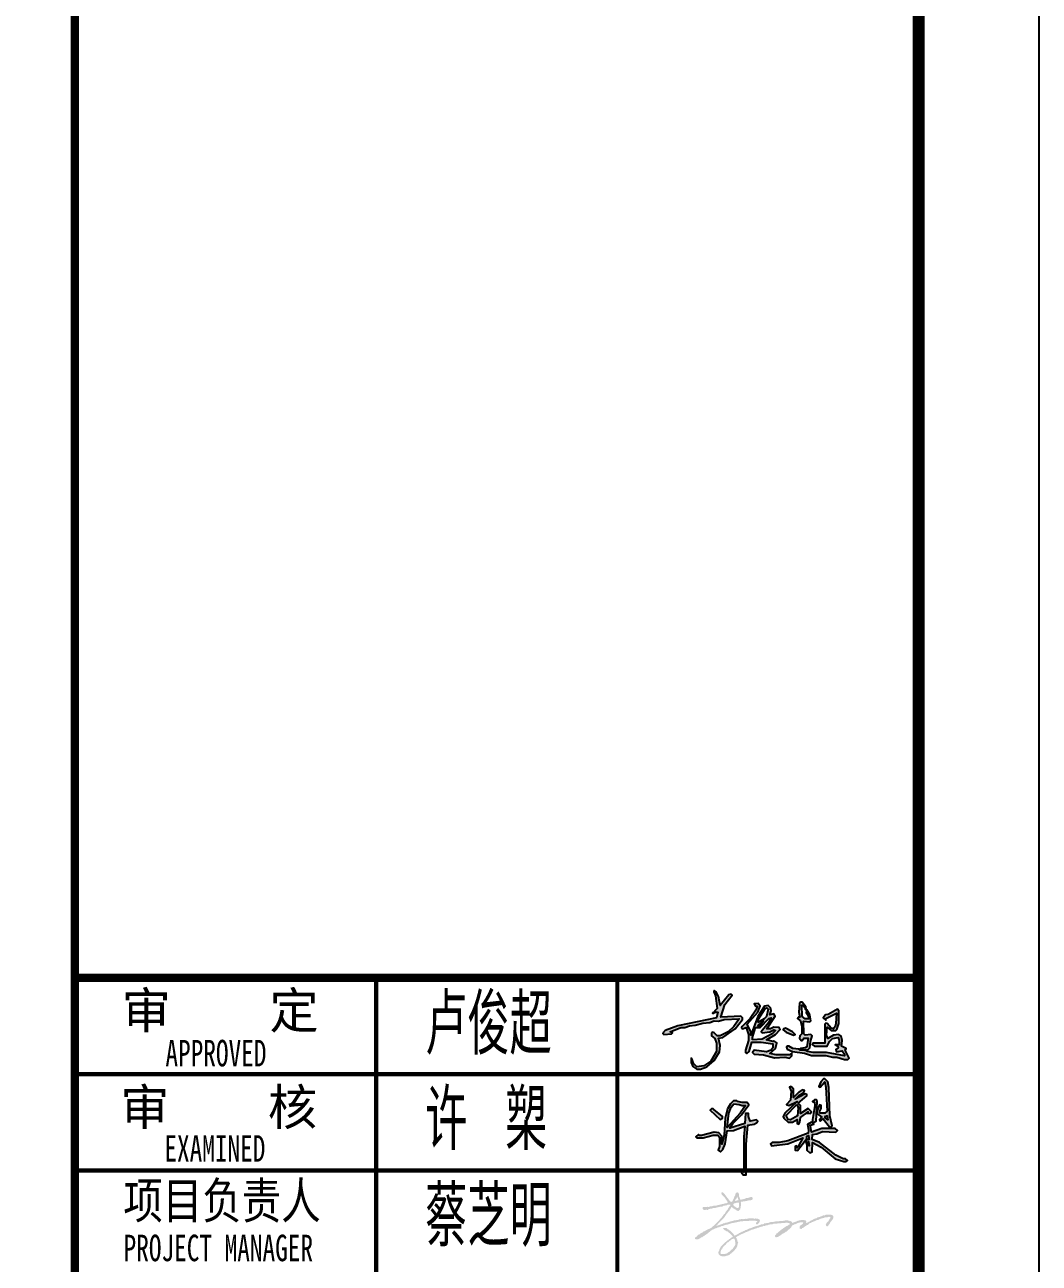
# Model space of a CAD drawing. Extents: x -1712635 to -854203, y -534641 to -21985.
# Drawn here: x -1300185 to -1291769, y -108562 to -98282 of the extents above; entities that cross this region are included whole.
import ezdxf

# ---------------------------------------------------------------- set-up
doc = ezdxf.new("R2010")
doc.units = 0
doc.header["$LTSCALE"] = 1000
doc.layers.get('0').update_dxf_attribs({"linetype": 'CONTINUOUS'})
doc.layers.add('-TK', color=7, linetype='CONTINUOUS')
doc.layers.add('图签文字', color=4, linetype='CONTINUOUS')
doc.layers.add('图框', color=9, linetype='CONTINUOUS', lineweight=18)
doc.styles.add('建筑图签-1', font='simhei.ttf', dxfattribs={"width": 0.7})
doc.styles.add('建筑图签-2', font='TXT.shx', dxfattribs={"width": 0.5, "bigfont": 'HZTXT.shx'})

# ---------------------------------------------------------------- blocks, each defined once
blk = doc.blocks.new('ljc')
at = {"linetype": 'Continuous'}
h = blk.add_hatch(color=0, dxfattribs=at)
h.paths.add_polyline_path([(2022.8, 1567.7), (2018.8, 1563.7), (2019.8, 1561.7), (2023.8, 1561.7), (2021.8, 1551.7), (1954.8, 1537.7), (1932.8, 1529.7), (1929.8, 1526.7), (1928.8, 1524.7), (1930.8, 1522.7), (1943.8, 1523.7), (1945.8, 1525.7), (1941.8, 1527.7), (1959.8, 1534.7), (1966.8, 1534.7), (1974.8, 1537.7), (1984.8, 1538.7), (1997.8, 1542.7), (2009.8, 1543.7), (2017.8, 1546.7), (2024.8, 1545.7), (2034.8, 1548.7), (2060.8, 1549.7), (2051.8, 1536.7), (2041.8, 1527.7), (2027.8, 1520.7), (2022.8, 1520.7), (2017.8, 1525.7), (2014.8, 1526.7), (2012.8, 1524.7), (2012.8, 1520.7), (2018.8, 1515.7), (2021.8, 1507.7), (2021.8, 1493.7), (2011.8, 1476.7), (1999.8, 1468.7), (1987.8, 1466.7), (1981.8, 1472.7), (1979.8, 1479.7), (1977.8, 1481.7), (1977.8, 1474.7), (1980.8, 1467.7), (1987.8, 1462.7), (1993.8, 1462.7), (2004.8, 1466.7), (2017.8, 1477.7), (2026.8, 1492.7), (2027.8, 1503.7), (2024.8, 1516.7), (2032.8, 1517.7), (2053.8, 1532.7), (2066.8, 1548.7), (2066.8, 1551.7), (2063.8, 1554.7), (2028.8, 1552.7), (2035.8, 1574.7), (2048.8, 1590.7), (2046.8, 1592.7), (2042.8, 1591.7), (2027.8, 1572.7), (2024.8, 1588.7), (2020.8, 1596.7), (2017.8, 1598.7), (2016.8, 1596.7), (2019.8, 1589.7)])
h.paths.add_polyline_path([(2080.8, 1521.7), (2080.8, 1527.7), (2074.8, 1540.7), (2092.8, 1561.7), (2096.8, 1571.7), (2093.8, 1576.7), (2086.8, 1575.7), (2088.8, 1571.7), (2091.8, 1571.7), (2090.8, 1566.7), (2079.8, 1550.7), (2065.8, 1536.7), (2064.8, 1534.7), (2066.8, 1532.7), (2072.8, 1534.7), (2076.8, 1522.7), (2076.8, 1512.7), (2071.8, 1495.7), (2071.8, 1491.7), (2073.8, 1489.7), (2077.8, 1493.7), (2082.8, 1509.7), (2098.8, 1509.7), (2118.8, 1506.7), (2118.8, 1499.7), (2115.8, 1495.7), (2107.8, 1492.7), (2086.8, 1495.7), (2083.8, 1491.7), (2086.8, 1488.7), (2102.8, 1487.7), (2121.8, 1482.7), (2139.8, 1483.7), (2147.8, 1481.7), (2151.8, 1485.7), (2151.8, 1490.7), (2147.8, 1487.7), (2124.8, 1487.7), (2113.8, 1489.7), (2123.8, 1498.7), (2125.8, 1508.7), (2120.8, 1511.7), (2118.8, 1510.7), (2107.8, 1513.7), (2123.8, 1522.7), (2131.8, 1531.7), (2129.8, 1534.7), (2120.8, 1535.7), (2114.8, 1532.7), (2108.8, 1532.7), (2122.8, 1554.7), (2120.8, 1558.7), (2113.8, 1556.7), (2115.8, 1563.7), (2114.8, 1568.7), (2110.8, 1572.7), (2104.8, 1571.7), (2092.8, 1553.7)])
h.paths.add_polyline_path([(2088.8, 1534.7), (2096.8, 1534.7), (2111.8, 1550.7), (2115.8, 1551.7), (2110.8, 1542.7), (2098.8, 1527.7), (2100.8, 1525.7), (2113.8, 1527.7), (2120.8, 1530.7), (2123.8, 1529.7), (2117.8, 1523.7), (2100.8, 1514.7), (2083.8, 1513.7), (2083.8, 1517.7)], flags=16)
h.paths.add_polyline_path([(2092.8, 1536.7), (2094.8, 1539.7), (2102.8, 1545.7), (2095.8, 1536.7)], flags=16)
h.paths.add_polyline_path([(2092.8, 1543.7), (2093.8, 1548.7), (2105.8, 1567.7), (2108.8, 1568.7), (2110.8, 1566.7), (2107.8, 1553.7), (2103.8, 1549.7)], flags=16)
h.paths.add_polyline_path([(2140.8, 1533.7), (2137.8, 1532.7), (2136.8, 1530.7), (2141.8, 1526.7), (2154.8, 1521.7), (2157.8, 1522.7), (2152.8, 1527.7)])
h.paths.add_polyline_path([(2174.8, 1521.7), (2172.8, 1523.7), (2171.8, 1545.7), (2182.8, 1544.7), (2184.8, 1546.7), (2182.8, 1556.7), (2177.8, 1565.7), (2176.8, 1560.7), (2179.8, 1555.7), (2180.8, 1549.7), (2174.8, 1549.7), (2169.8, 1553.7), (2168.8, 1573.7), (2170.8, 1573.7), (2174.8, 1568.7), (2175.8, 1570.7), (2169.8, 1578.7), (2166.8, 1578.7), (2164.8, 1576.7), (2163.8, 1561.7), (2165.8, 1552.7), (2162.8, 1552.7), (2161.8, 1550.7), (2166.8, 1546.7), (2168.8, 1536.7), (2168.8, 1523.7), (2165.8, 1520.7), (2164.8, 1516.7), (2167.8, 1512.7), (2169.8, 1512.7), (2172.8, 1516.7), (2179.8, 1516.7), (2177.8, 1501.7), (2174.8, 1499.7), (2166.8, 1498.7), (2174.8, 1495.7), (2179.8, 1496.7), (2182.8, 1499.7), (2183.8, 1510.7), (2186.8, 1520.7), (2184.8, 1522.7)])
h.paths.add_polyline_path([(2232.8, 1541.7), (2232.8, 1563.7), (2230.8, 1566.7), (2214.8, 1557.7), (2209.8, 1556.7), (2205.8, 1551.7), (2210.8, 1547.7), (2210.8, 1550.7), (2228.8, 1559.7), (2227.8, 1541.7), (2226.8, 1536.7), (2223.8, 1532.7), (2219.8, 1533.7), (2212.8, 1541.7), (2210.8, 1542.7), (2208.8, 1540.7), (2208.8, 1507.7), (2188.8, 1507.7), (2186.8, 1505.7), (2190.8, 1502.7), (2212.8, 1502.7), (2216.8, 1510.7), (2221.8, 1515.7), (2231.8, 1517.7), (2233.8, 1512.7), (2233.8, 1504.7), (2226.8, 1504.7), (2231.8, 1501.7), (2231.8, 1499.7), (2227.8, 1496.7), (2228.8, 1492.7), (2238.8, 1494.7), (2242.8, 1488.7), (2242.8, 1485.7), (2211.8, 1491.7), (2188.8, 1491.7), (2178.8, 1493.7), (2175.8, 1495.7), (2166.8, 1495.7), (2163.8, 1497.7), (2153.8, 1498.7), (2146.8, 1502.7), (2143.8, 1502.7), (2142.8, 1500.7), (2143.8, 1497.7), (2152.8, 1493.7), (2173.8, 1490.7), (2185.8, 1486.7), (2210.8, 1486.7), (2221.8, 1483.7), (2229.8, 1483.7), (2242.8, 1479.7), (2248.8, 1479.7), (2250.8, 1481.7), (2243.8, 1495.7), (2245.8, 1498.7), (2237.8, 1502.7), (2238.8, 1512.7), (2236.8, 1519.7), (2232.8, 1522.7), (2223.8, 1521.7), (2213.8, 1515.7), (2211.8, 1521.7), (2212.8, 1535.7), (2219.8, 1529.7), (2227.8, 1529.7), (2229.8, 1531.7)])
at = {"color": 0, "linetype": 'Continuous'}
for points in [[(1929.8, 1526.7), (1928.8, 1524.7), (1930.8, 1522.7), (1943.8, 1523.7), (1945.8, 1525.7), (1941.8, 1527.7), (1959.8, 1534.7), (1966.8, 1534.7), (1974.8, 1537.7), (1984.8, 1538.7), (1997.8, 1542.7), (2009.8, 1543.7), (2017.8, 1546.7), (2024.8, 1545.7), (2034.8, 1548.7), (2060.8, 1549.7), (2051.8, 1536.7), (2041.8, 1527.7), (2027.8, 1520.7), (2022.8, 1520.7), (2017.8, 1525.7), (2014.8, 1526.7), (2012.8, 1524.7), (2012.8, 1520.7), (2018.8, 1515.7), (2021.8, 1507.7), (2021.8, 1493.7), (2011.8, 1476.7), (1999.8, 1468.7), (1987.8, 1466.7), (1981.8, 1472.7), (1979.8, 1479.7), (1977.8, 1481.7), (1977.8, 1474.7), (1980.8, 1467.7), (1987.8, 1462.7), (1993.8, 1462.7), (2004.8, 1466.7), (2017.8, 1477.7), (2026.8, 1492.7), (2027.8, 1503.7), (2024.8, 1516.7), (2032.8, 1517.7), (2053.8, 1532.7), (2066.8, 1548.7), (2066.8, 1551.7), (2063.8, 1554.7), (2028.8, 1552.7), (2035.8, 1574.7), (2048.8, 1590.7), (2046.8, 1592.7), (2042.8, 1591.7), (2027.8, 1572.7), (2024.8, 1588.7), (2020.8, 1596.7), (2017.8, 1598.7), (2016.8, 1596.7), (2019.8, 1589.7), (2022.8, 1567.7), (2018.8, 1563.7), (2019.8, 1561.7), (2023.8, 1561.7), (2021.8, 1551.7), (1954.8, 1537.7), (1932.8, 1529.7), (1929.8, 1526.7)], [(2065.8, 1536.7), (2064.8, 1534.7), (2066.8, 1532.7), (2072.8, 1534.7), (2076.8, 1522.7), (2076.8, 1512.7), (2071.8, 1495.7), (2071.8, 1491.7), (2073.8, 1489.7), (2077.8, 1493.7), (2082.8, 1509.7), (2098.8, 1509.7), (2118.8, 1506.7), (2118.8, 1499.7), (2115.8, 1495.7), (2107.8, 1492.7), (2086.8, 1495.7), (2083.8, 1491.7), (2086.8, 1488.7), (2102.8, 1487.7), (2121.8, 1482.7), (2139.8, 1483.7), (2147.8, 1481.7), (2151.8, 1485.7), (2151.8, 1490.7), (2147.8, 1487.7), (2124.8, 1487.7), (2113.8, 1489.7), (2123.8, 1498.7), (2125.8, 1508.7), (2120.8, 1511.7), (2118.8, 1510.7), (2107.8, 1513.7), (2123.8, 1522.7), (2131.8, 1531.7), (2129.8, 1534.7), (2120.8, 1535.7), (2114.8, 1532.7), (2108.8, 1532.7), (2122.8, 1554.7), (2120.8, 1558.7), (2113.8, 1556.7), (2115.8, 1563.7), (2114.8, 1568.7), (2110.8, 1572.7), (2104.8, 1571.7), (2092.8, 1553.7), (2080.8, 1521.7), (2080.8, 1527.7), (2074.8, 1540.7), (2092.8, 1561.7), (2096.8, 1571.7), (2093.8, 1576.7), (2086.8, 1575.7), (2088.8, 1571.7), (2091.8, 1571.7), (2090.8, 1566.7), (2079.8, 1550.7), (2065.8, 1536.7)], [(2092.8, 1543.7), (2093.8, 1548.7), (2105.8, 1567.7), (2108.8, 1568.7), (2110.8, 1566.7), (2107.8, 1553.7), (2103.8, 1549.7), (2092.8, 1543.7)], [(2143.8, 1502.7), (2142.8, 1500.7), (2143.8, 1497.7), (2152.8, 1493.7), (2173.8, 1490.7), (2185.8, 1486.7), (2210.8, 1486.7), (2221.8, 1483.7), (2229.8, 1483.7), (2242.8, 1479.7), (2248.8, 1479.7), (2250.8, 1481.7), (2243.8, 1495.7), (2245.8, 1498.7), (2237.8, 1502.7), (2238.8, 1512.7), (2236.8, 1519.7), (2232.8, 1522.7), (2223.8, 1521.7), (2213.8, 1515.7), (2211.8, 1521.7), (2212.8, 1535.7), (2219.8, 1529.7), (2227.8, 1529.7), (2229.8, 1531.7), (2232.8, 1541.7), (2232.8, 1563.7), (2230.8, 1566.7), (2214.8, 1557.7), (2209.8, 1556.7), (2205.8, 1551.7), (2210.8, 1547.7), (2210.8, 1550.7), (2228.8, 1559.7), (2227.8, 1541.7), (2226.8, 1536.7), (2223.8, 1532.7), (2219.8, 1533.7), (2212.8, 1541.7), (2210.8, 1542.7), (2208.8, 1540.7), (2208.8, 1507.7), (2188.8, 1507.7), (2186.8, 1505.7), (2190.8, 1502.7), (2212.8, 1502.7), (2216.8, 1510.7), (2221.8, 1515.7), (2231.8, 1517.7), (2233.8, 1512.7), (2233.8, 1504.7), (2226.8, 1504.7), (2231.8, 1501.7), (2231.8, 1499.7), (2227.8, 1496.7), (2228.8, 1492.7), (2238.8, 1494.7), (2242.8, 1488.7), (2242.8, 1485.7), (2211.8, 1491.7), (2188.8, 1491.7), (2178.8, 1493.7), (2175.8, 1495.7), (2166.8, 1495.7), (2163.8, 1497.7), (2153.8, 1498.7), (2146.8, 1502.7), (2143.8, 1502.7)], [(2162.8, 1552.7), (2161.8, 1550.7), (2166.8, 1546.7), (2168.8, 1536.7), (2168.8, 1523.7), (2165.8, 1520.7), (2164.8, 1516.7), (2167.8, 1512.7), (2169.8, 1512.7), (2172.8, 1516.7), (2179.8, 1516.7), (2177.8, 1501.7), (2174.8, 1499.7), (2166.8, 1498.7), (2174.8, 1495.7), (2179.8, 1496.7), (2182.8, 1499.7), (2183.8, 1510.7), (2186.8, 1520.7), (2184.8, 1522.7), (2174.8, 1521.7), (2172.8, 1523.7), (2171.8, 1545.7), (2182.8, 1544.7), (2184.8, 1546.7), (2182.8, 1556.7), (2177.8, 1565.7), (2176.8, 1560.7), (2179.8, 1555.7), (2180.8, 1549.7), (2174.8, 1549.7), (2169.8, 1553.7), (2168.8, 1573.7), (2170.8, 1573.7), (2174.8, 1568.7), (2175.8, 1570.7), (2169.8, 1578.7), (2166.8, 1578.7), (2164.8, 1576.7), (2163.8, 1561.7), (2165.8, 1552.7), (2162.8, 1552.7)], [(2176.8, 1568.7), (2175.8, 1569.7), (2174.8, 1566.7), (2176.8, 1564.7), (2176.8, 1568.7)], [(2015.8, 1560.7), (2014.8, 1559.7), (2016.8, 1559.7), (2015.8, 1560.7)], [(2016.8, 1561.7), (2015.8, 1560.7), (2018.8, 1560.7), (2016.8, 1561.7)], [(2083.8, 1513.7), (2083.8, 1517.7), (2088.8, 1534.7), (2096.8, 1534.7), (2111.8, 1550.7), (2115.8, 1551.7), (2110.8, 1542.7), (2098.8, 1527.7), (2100.8, 1525.7), (2113.8, 1527.7), (2120.8, 1530.7), (2123.8, 1529.7), (2117.8, 1523.7), (2100.8, 1514.7), (2083.8, 1513.7)], [(2092.8, 1536.7), (2094.8, 1539.7), (2102.8, 1545.7), (2095.8, 1536.7), (2092.8, 1536.7)], [(2137.8, 1532.7), (2136.8, 1530.7), (2141.8, 1526.7), (2154.8, 1521.7), (2157.8, 1522.7), (2152.8, 1527.7), (2140.8, 1533.7), (2137.8, 1532.7)]]:
    blk.add_lwpolyline(points, dxfattribs=at)
blk = doc.blocks.new('A$C6AF37BC7')
h = blk.add_hatch(color=256)
h.paths.add_polyline_path([(660, -48), (672, -48), (678, -96)], flags=16)
h.paths.add_polyline_path([(708, 144), (702, 150), (660, 126), (672, 66), (666, 36), (456, -42), (366, -60), (294, -60), (276, -72), (288, -96), (456, -72), (612, -12), (564, -102), (552, -114), (546, -96), (534, -102), (534, -138), (558, -144), (654, -18), (654, 6), (672, 12), (678, -30), (648, -30), (642, -54), (654, -84), (654, -138), (684, -168), (708, -156), (714, -60), (804, -108), (948, -228), (1038, -258), (1062, -258), (1074, -246), (1056, -228), (1032, -228), (954, -192), (786, -60), (708, -30), (714, 24), (756, 30), (816, 54), (954, 48), (972, 66), (948, 84), (810, 84), (702, 48), (690, 120), (726, 132), (720, 144)])
h.paths.add_polyline_path([(852, 216), (864, 216), (870, 174), (840, 198)], flags=16)
h.paths.add_polyline_path([(-312, 282), (-318, 288), (-336, 288), (-348, 276), (-246, 180), (-222, 192), (-222, 210)], flags=17)
h.paths.add_polyline_path([(546, 330), (552, 330), (564, 300), (558, 216), (486, 174), (462, 180), (438, 222)], flags=16)
h.paths.add_polyline_path([(-102, 342), (-48, 336), (-18, 324), (18, 324), (-36, 246), (-174, 96), (-156, 246), (-132, 306)], flags=16)
h.paths.add_polyline_path([(-66, 366), (-72, 372), (-108, 372), (-138, 342), (-168, 288), (-192, 192), (-204, 18), (-228, -78), (-228, 6), (-258, 42), (-306, 48), (-438, 12), (-456, 12), (-468, 24), (-498, 0), (-486, -12), (-420, -12), (-318, 18), (-270, 18), (-252, -6), (-252, -102), (-264, -138), (-240, -156), (-216, -132), (-192, -72), (-174, 60), (-108, 66), (12, 108), (0, 0), (0, -366), (-18, -342), (-24, -372), (-6, -396), (24, -396), (24, -78), (42, 120), (108, 132), (132, 144), (144, 162), (132, 174), (66, 162), (48, 210), (48, 240), (18, 240), (12, 138), (-144, 90), (-114, 138), (-24, 228), (54, 330), (36, 354), (-18, 354)])
h.paths.add_polyline_path([(756, 378), (750, 384), (732, 384), (714, 366), (732, 360), (738, 324), (714, 180), (714, 156), (726, 144), (750, 162), (762, 366)])
h.paths.add_polyline_path([(498, 516), (492, 522), (474, 516), (492, 474), (486, 378), (444, 336), (468, 324), (552, 366), (426, 246), (408, 210), (414, 192), (462, 150), (504, 150), (552, 180), (552, 138), (570, 132), (582, 150), (588, 198), (666, 258), (648, 246), (690, 240), (702, 258), (666, 294), (588, 240), (588, 324), (564, 348), (630, 402), (654, 426), (654, 438), (636, 444), (534, 390), (576, 432), (618, 456), (630, 480), (606, 486), (570, 462), (516, 408), (516, 492)])
h.paths.add_polyline_path([(846, 594), (840, 600), (828, 600), (798, 570), (780, 522), (792, 516), (840, 570), (852, 516), (864, 264), (840, 246), (792, 246), (786, 258), (804, 294), (804, 324), (786, 330), (756, 264), (756, 240), (810, 204), (786, 174), (792, 162), (822, 186), (888, 102), (900, 96), (918, 114), (894, 216), (882, 510), (870, 570)])
at = {"linetype": 'Continuous'}
for points in [[(498, 516), (492, 522), (474, 516), (492, 474), (486, 378), (444, 336), (468, 324), (552, 366), (426, 246), (408, 210), (414, 192), (462, 150), (504, 150), (552, 180), (552, 138), (570, 132), (582, 150), (588, 198), (666, 258), (648, 246), (690, 240), (702, 258), (666, 294), (588, 240), (588, 324), (564, 348), (630, 402), (654, 426), (654, 438), (636, 444), (534, 390), (576, 432), (618, 456), (630, 480), (606, 486), (570, 462), (516, 408), (516, 492), (498, 516)], [(846, 594), (840, 600), (828, 600), (798, 570), (780, 522), (792, 516), (840, 570), (852, 516), (864, 264), (840, 246), (792, 246), (786, 258), (804, 294), (804, 324), (786, 330), (756, 264), (756, 240), (810, 204), (786, 174), (792, 162), (822, 186), (888, 102), (900, 96), (918, 114), (894, 216), (882, 510), (870, 570), (846, 594)], [(-66, 366), (-72, 372), (-108, 372), (-138, 342), (-168, 288), (-192, 192), (-204, 18), (-228, -78), (-228, 6), (-258, 42), (-306, 48), (-438, 12), (-456, 12), (-468, 24), (-498, 0), (-486, -12), (-420, -12), (-318, 18), (-270, 18), (-252, -6), (-252, -102), (-264, -138), (-240, -156), (-216, -132), (-192, -72), (-174, 60), (-108, 66), (12, 108), (0, 0), (0, -366), (-18, -342), (-24, -372), (-6, -396), (24, -396), (24, -78), (42, 120), (108, 132), (132, 144), (144, 162), (132, 174), (66, 162), (48, 210), (48, 240), (18, 240), (12, 138), (-144, 90), (-114, 138), (-24, 228), (54, 330), (36, 354), (-18, 354), (-66, 366)], [(-312, 282), (-318, 288), (-336, 288), (-348, 276), (-246, 180), (-222, 192), (-222, 210), (-312, 282)], [(-102, 342), (-48, 336), (-18, 324), (18, 324), (-36, 246), (-174, 96), (-156, 246), (-132, 306), (-102, 342)], [(546, 330), (552, 330), (564, 300), (558, 216), (486, 174), (462, 180), (438, 222), (546, 330)], [(756, 378), (750, 384), (732, 384), (714, 366), (732, 360), (738, 324), (714, 180), (714, 156), (726, 144), (750, 162), (762, 366), (756, 378)], [(708, 144), (702, 150), (660, 126), (672, 66), (666, 36), (456, -42), (366, -60), (294, -60), (276, -72), (288, -96), (456, -72), (612, -12), (564, -102), (552, -114), (546, -96), (534, -102), (534, -138), (558, -144), (654, -18), (654, 6), (672, 12), (678, -30), (648, -30), (642, -54), (654, -84), (654, -138), (684, -168), (708, -156), (714, -60), (804, -108), (948, -228), (1038, -258), (1062, -258), (1074, -246), (1056, -228), (1032, -228), (954, -192), (786, -60), (708, -30), (714, 24), (756, 30), (816, 54), (954, 48), (972, 66), (948, 84), (810, 84), (702, 48), (690, 120), (726, 132), (720, 144), (708, 144)], [(852, 216), (864, 216), (870, 174), (840, 198), (852, 216)], [(660, -48), (672, -48), (678, -96), (660, -48)]]:
    blk.add_lwpolyline(points, dxfattribs=at)
blk = doc.blocks.new('A1')
at = {"linetype": 'Continuous'}
h = blk.add_hatch(color=0, dxfattribs=at)
h.dxf.hatch_style = 1
h.paths.add_polyline_path([(81575, 12347), (81575, 12351), (81580, 12356), (81578, 12359), (81585, 12364), (81597, 12383), (81605, 12355)], flags=16)
h.paths.add_polyline_path([(81561, 12316), (81561, 12321), (81569, 12329), (81577, 12329), (81597, 12335), (81609, 12335), (81610, 12305), (81607, 12294), (81604, 12291), (81594, 12289), (81572, 12303)], flags=16)
h.paths.add_polyline_path([(81455, 11915), (81460, 11939), (81466, 11945), (81466, 11951), (81473, 11955), (81476, 11967), (81481, 11969), (81490, 11980), (81497, 11983), (81511, 12003), (81519, 12004), (81532, 12017), (81541, 12022), (81548, 12030), (81561, 12033), (81565, 12038), (81569, 12038), (81570, 12031), (81575, 12027), (81577, 12012), (81580, 12006), (81578, 11982), (81554, 11947), (81551, 11947), (81532, 11927), (81529, 11927), (81506, 11911), (81500, 11911), (81493, 11907), (81463, 11907)], flags=16)
h.paths.add_polyline_path([(81439, 11923), (81437, 11921), (81442, 11905), (81453, 11894), (81469, 11889), (81495, 11887), (81498, 11891), (81522, 11897), (81533, 11903), (81538, 11910), (81546, 11913), (81554, 11923), (81557, 11921), (81559, 11926), (81577, 11942), (81577, 11945), (81583, 11951), (81594, 11971), (81599, 11995), (81604, 12003), (81597, 12011), (81594, 12028), (81591, 12031), (81589, 12039), (81585, 12044), (81585, 12049), (81589, 12049), (81599, 12057), (81612, 12062), (81617, 12068), (81623, 12068), (81629, 12073), (81647, 12078), (81650, 12083), (81655, 12083), (81669, 12091), (81676, 12091), (81677, 12094), (81685, 12095), (81695, 12102), (81701, 12102), (81708, 12107), (81737, 12115), (81740, 12118), (81756, 12121), (81764, 12126), (81770, 12126), (81791, 12134), (81799, 12134), (81815, 12142), (81823, 12140), (81833, 12145), (81852, 12148), (81855, 12151), (81860, 12150), (81865, 12153), (81887, 12155), (81893, 12158), (82002, 12167), (82020, 12166), (82028, 12163), (82031, 12158), (82028, 12151), (82021, 12150), (82015, 12143), (82005, 12140), (81956, 12107), (81949, 12099), (81940, 12094), (81933, 12086), (81930, 12086), (81927, 12079), (81921, 12079), (81917, 12076), (81921, 12073), (81908, 12062), (81909, 12052), (81919, 12044), (81925, 12049), (81932, 12049), (81940, 12055), (81946, 12057), (81969, 12075), (81977, 12078), (81980, 12083), (81986, 12083), (81997, 12092), (82004, 12094), (82042, 12129), (82050, 12143), (82057, 12150), (82061, 12148), (82066, 12153), (82081, 12156), (82082, 12159), (82089, 12159), (82095, 12164), (82117, 12171), (82143, 12171), (82140, 12161), (82133, 12153), (82121, 12147), (82111, 12132), (82114, 12119), (82121, 12116), (82129, 12116), (82133, 12123), (82138, 12123), (82172, 12147), (82183, 12150), (82197, 12164), (82210, 12167), (82215, 12174), (82218, 12172), (82260, 12191), (82266, 12191), (82287, 12201), (82319, 12209), (82322, 12212), (82340, 12212), (82356, 12217), (82367, 12214), (82367, 12206), (82359, 12196), (82359, 12191), (82353, 12185), (82349, 12177), (82340, 12171), (82329, 12153), (82332, 12143), (82338, 12137), (82345, 12139), (82362, 12159), (82367, 12171), (82378, 12183), (82378, 12187), (82385, 12193), (82393, 12207), (82393, 12220), (82383, 12231), (82369, 12235), (82330, 12233), (82317, 12227), (82309, 12228), (82279, 12215), (82261, 12212), (82255, 12206), (82233, 12199), (82212, 12187), (82204, 12185), (82193, 12175), (82188, 12175), (82183, 12171), (82164, 12163), (82169, 12172), (82162, 12188), (82153, 12188), (82148, 12191), (82132, 12191), (82095, 12183), (82084, 12177), (82052, 12166), (82047, 12175), (82034, 12182), (82028, 12180), (82025, 12185), (82005, 12187), (81980, 12185), (81975, 12182), (81959, 12183), (81948, 12182), (81943, 12179), (81914, 12179), (81905, 12175), (81901, 12177), (81895, 12172), (81879, 12174), (81863, 12171), (81858, 12167), (81818, 12161), (81815, 12156), (81794, 12153), (81769, 12143), (81737, 12135), (81732, 12131), (81729, 12132), (81709, 12123), (81700, 12121), (81669, 12107), (81665, 12107), (81653, 12099), (81649, 12099), (81642, 12094), (81636, 12094), (81618, 12083), (81610, 12081), (81602, 12073), (81597, 12073), (81594, 12068), (81589, 12068), (81573, 12059), (81562, 12076), (81543, 12095), (81524, 12110), (81516, 12113), (81506, 12123), (81481, 12123), (81477, 12119), (81489, 12107), (81506, 12097), (81511, 12097), (81546, 12068), (81557, 12054), (81557, 12049), (81545, 12043), (81533, 12033), (81527, 12031), (81521, 12023), (81513, 12020), (81505, 12011), (81497, 12007), (81458, 11967), (81445, 11943), (81445, 11937), (81441, 11932)])
h.paths.add_polyline_path([(81245, 12044), (81244, 12043), (81244, 12035), (81252, 12028), (81269, 12030), (81292, 12041), (81295, 12046), (81306, 12047), (81314, 12055), (81321, 12057), (81327, 12065), (81337, 12068), (81340, 12075), (81345, 12075), (81377, 12102), (81380, 12102), (81385, 12108), (81394, 12110), (81409, 12119), (81418, 12121), (81434, 12129), (81444, 12129), (81449, 12134), (81460, 12135), (81465, 12140), (81481, 12142), (81492, 12148), (81495, 12147), (81498, 12150), (81517, 12153), (81554, 12166), (81564, 12166), (81629, 12180), (81634, 12179), (81658, 12183), (81690, 12182), (81695, 12185), (81737, 12185), (81762, 12180), (81759, 12174), (81751, 12167), (81749, 12159), (81754, 12153), (81762, 12153), (81777, 12167), (81783, 12185), (81778, 12195), (81762, 12201), (81745, 12203), (81735, 12199), (81729, 12203), (81690, 12203), (81674, 12199), (81666, 12201), (81658, 12198), (81650, 12199), (81644, 12196), (81637, 12198), (81610, 12195), (81601, 12190), (81594, 12191), (81581, 12187), (81561, 12185), (81557, 12182), (81556, 12183), (81511, 12169), (81497, 12167), (81490, 12163), (81476, 12161), (81474, 12158), (81421, 12140), (81434, 12156), (81481, 12203), (81506, 12239), (81516, 12249), (81517, 12257), (81524, 12260), (81549, 12300), (81562, 12287), (81583, 12275), (81591, 12267), (81605, 12265), (81615, 12273), (81621, 12283), (81620, 12286), (81623, 12292), (81626, 12318), (81626, 12334), (81623, 12337), (81625, 12340), (81634, 12343), (81639, 12342), (81644, 12345), (81660, 12345), (81665, 12348), (81673, 12347), (81681, 12351), (81713, 12355), (81724, 12363), (81724, 12374), (81717, 12380), (81706, 12380), (81679, 12371), (81668, 12372), (81652, 12364), (81620, 12358), (81610, 12387), (81607, 12414), (81597, 12419), (81586, 12417), (81583, 12414), (81577, 12393), (81570, 12383), (81569, 12375), (81553, 12342), (81548, 12343), (81545, 12340), (81537, 12343), (81484, 12412), (81474, 12420), (81468, 12420), (81463, 12417), (81465, 12403), (81492, 12374), (81519, 12334), (81509, 12332), (81506, 12329), (81484, 12326), (81481, 12323), (81473, 12323), (81437, 12313), (81433, 12315), (81431, 12311), (81397, 12308), (81385, 12303), (81370, 12303), (81361, 12299), (81351, 12299), (81346, 12302), (81343, 12299), (81313, 12299), (81309, 12295), (81309, 12281), (81316, 12273), (81343, 12275), (81349, 12271), (81354, 12278), (81373, 12284), (81378, 12283), (81396, 12289), (81412, 12289), (81417, 12292), (81423, 12292), (81426, 12295), (81431, 12294), (81457, 12302), (81463, 12300), (81476, 12303), (81479, 12308), (81493, 12308), (81501, 12313), (81508, 12311), (81513, 12316), (81533, 12318), (81537, 12316), (81537, 12311), (81529, 12302), (81527, 12295), (81521, 12291), (81516, 12278), (81501, 12260), (81492, 12243), (81485, 12238), (81463, 12207), (81402, 12145), (81378, 12124), (81337, 12105), (81325, 12097), (81314, 12094), (81308, 12087), (81290, 12079), (81277, 12068), (81271, 12068), (81257, 12052)])
blk.add_lwpolyline([(0, 59400), (0, 0), (84100, 0), (84100, 59400)], close=True)
at = {"const_width": 100}
blk.add_lwpolyline([(2500, 58400), (2500, 1000), (83100, 1000), (83100, 58400)], close=True, dxfattribs=at)
at = {"layer": '图框'}
for points, const_width in [([(76100, 1000), (76100, 58400)], 70), ([(83100, 14200), (76100, 14200)], 70), ([(76100, 14200), (83100, 14200)], 70), ([(78600, 7800), (78600, 14200)], 35), ([(80600, 7800), (80600, 14200)], 35), ([(80600, 7800), (80600, 14200)], 35), ([(76100, 13400), (83100, 13400)], 35), ([(76100, 12600), (83100, 12600)], 35)]:
    blk.add_lwpolyline(points, dxfattribs=dict(at, const_width=const_width))
at = {"color": 0, "linetype": 'Continuous', "xscale": 4.799999999813735, "yscale": 4.799999999813735, "zscale": 4.799999999813735}
blk.add_blockref('ljc', (71719, 6420, -78846106), dxfattribs=at)
at = {"xscale": 0.7999999998137355, "yscale": 0.8000000000465661, "zscale": 0.8}
blk.add_blockref('A$C6AF37BC7', (81649, 12881), dxfattribs=at)
at = {"layer": '图框', "style": '建筑图签-1', "width": 0.7}
for s, p in [('APPROVED ', (76851, 13465)), ('EXAMINED  ', (76842, 12674, -1799)), ('PROJECT MANAGER', (76504, 11848, -1799))]:
    blk.add_text(s, height=220, dxfattribs=at).set_placement(p)
at = {"layer": '图签文字', "color": 7, "style": '建筑图签-1'}
for s, p in [('审    定', (76488, 13779)), ('审    核', (76475, 12977))]:
    blk.add_text(s, height=300, dxfattribs=at).set_placement(p)
at = {"layer": '图签文字', "color": 0, "style": '建筑图签-2', "width": 0.7}
for s, p in [('卢俊超', (79006, 13562)), ('许 槊', (79006, 12771)), ('蔡芝明', (79006, 11971))]:
    blk.add_text(s, height=500, dxfattribs=at).set_placement(p)
at = {"layer": '图签文字', "color": 7, "style": '建筑图签-1', "width": 0.8}
blk.add_text('项目负责人', height=300, dxfattribs=at).set_placement((76502, 12201))

msp = doc.modelspace()

# ---------------------------------------------------------------- block references
at = {"layer": '-TK'}
msp.add_blockref('A1', (-1375868.9, -120392.79), dxfattribs=at)

doc.saveas('drawing.dxf')
